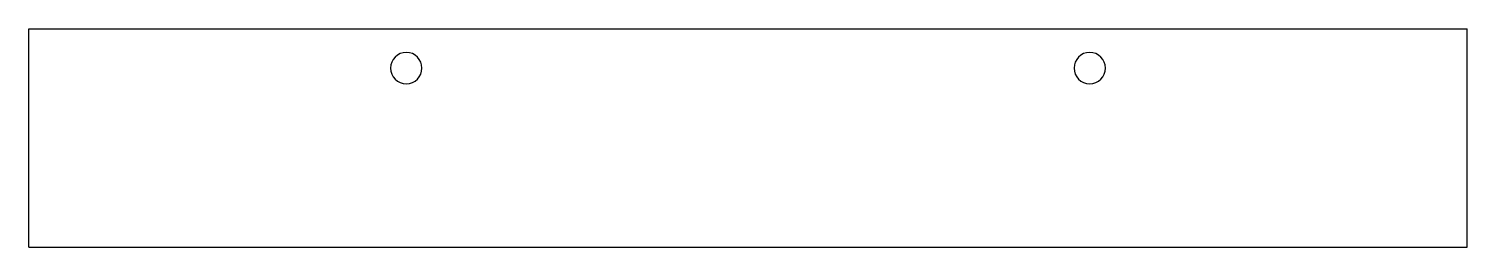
# Model space of a CAD drawing. Header units: millimetres. Extents: x 0 to 330, y 0 to 50.
import ezdxf

# ---------------------------------------------------------------- set-up
doc = ezdxf.new("R2010")
doc.units = ezdxf.units.MM

msp = doc.modelspace()

# ---------------------------------------------------------------- linework, layer by layer
for p, q in [((0, 0, 0), (0, 50, 0)), ((0, 50, 0), (329.94, 50, 0)), ((329.94, 0, 0), (329.94, 50, 0)), ((0, 0, 0), (329.94, 0, 0))]:
    msp.add_line(p, q)
for centre, start, end in [((86.59, 41, 0), -270, -90), ((86.59, 41, 0), -90, 90), ((243.35, 41, 0), -270, -90), ((243.35, 41, 0), -90, 90)]:
    msp.add_arc(centre, 3.6, start, end)

doc.saveas('drawing.dxf')
